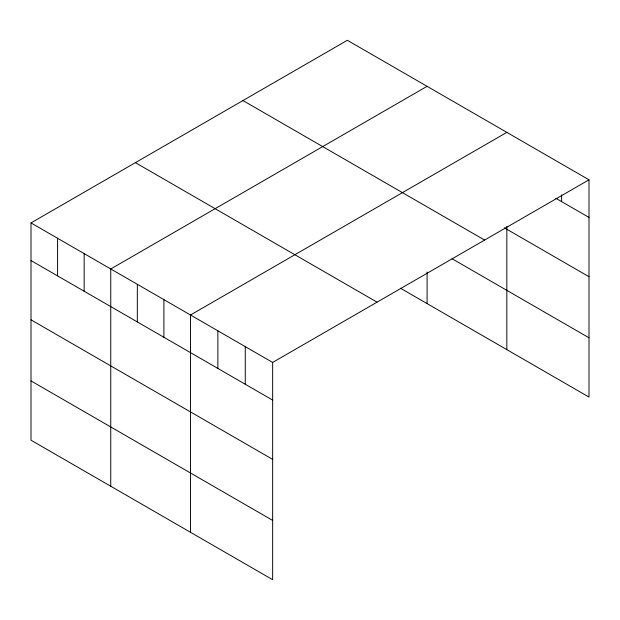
<?xml version="1.0" encoding="UTF-8"?>
<svg xmlns="http://www.w3.org/2000/svg" width="620" height="620" viewBox="0 0 620 620"><rect width="100%" height="100%" fill="white"/><g stroke="black" fill="none" stroke-linecap="round" stroke-linejoin="round"><path stroke-width="0.93" d="M31 222.921L272.653 362.437L272.653 579.716L31 440.2L31 222.921L347.347 40.285L589 179.8L589 397.079L400.512 288.254M427.095 86.32L110.748 268.964L110.748 486.243M506.842 132.362L190.487 315.007L190.487 532.286M272.653 362.437L589 179.8M555.807 198.253L589 217.419M504.347 227.835L589 276.706M242.955 100.556L484.607 240.072M452.011 258.703L589 337.792M135.392 162.649L377.045 302.165M31 260.547L272.653 400.063M31 319.835L272.653 459.35M31 380.913L272.653 520.428M561.611 194.858L561.611 201.608M506.835 226.401L506.835 349.641M427.095 272.041L427.095 303.599M245.264 346.627L245.264 384.253M217.876 330.817L217.876 368.435M163.905 299.662L163.905 337.28M137.33 284.309L137.33 321.935M84.165 253.619L84.165 291.237M57.582 238.274L57.582 275.892"/></g></svg>
